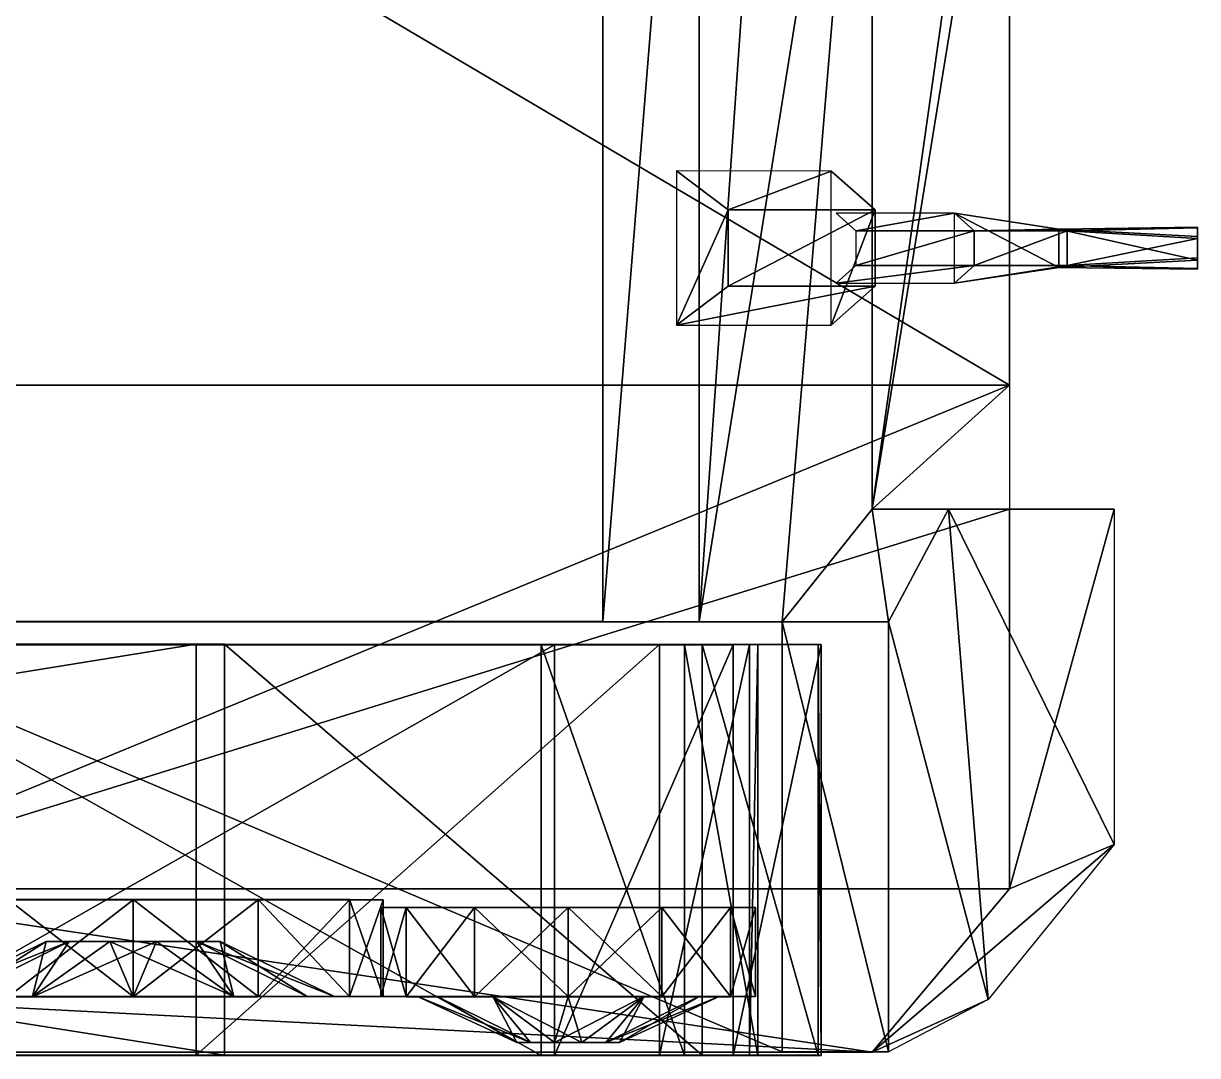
# Model space of a CAD drawing. Extents: x -192 to 185, y -71 to 71.
# Drawn here: x 105.3 to 185.2, y -70.1 to 0.1 of the extents above; entities that cross this region are included whole.
import ezdxf

# ---------------------------------------------------------------- set-up
doc = ezdxf.new("R2010")
doc.units = 0
doc.layers.add('Fezulaj', color=9, linetype='CONTINUOUS')
doc.layers.add('gus0222', color=9, linetype='CONTINUOUS')

msp = doc.modelspace()

# ---------------------------------------------------------------- linework, layer by layer
at = {"layer": 'Fezulaj', "color": 9}
for points in [[(-88.578125, -40.546871, 21.374998), (-88.578125, 40.843754, 21.406248), (144.75, 40.843746, 21.406254)], [(144.75, 40.843746, 21.406254), (144.75, -40.546879, 21.375004), (-88.578125, -40.546871, 21.374998)], [(144.75, -40.546879, 21.375004), (144.75, 40.843746, 21.406254), (151.296875, 40.843746, 39.750004)], [(151.296875, 40.843746, 39.750004), (151.296875, -40.562504, 39.718754), (144.75, -40.546879, 21.375004)], [(156.9375, 40.843746, 49.281254), (163.078125, 33.140621, 59.656254), (151.296875, -40.562504, 39.718754)], [(151.296875, 40.843746, 39.750004), (156.9375, 40.843746, 49.281254), (151.296875, -40.562504, 39.718754)], [(163.078125, 33.140621, 59.656254), (156.9375, -40.562504, 49.234379), (151.296875, -40.562504, 39.718754)], [(163.078125, 33.140621, 59.656254), (163.078125, -32.890629, 59.625004), (156.9375, -40.562504, 49.234379)], [(172.40625, 33.140621, 75.406258), (172.40625, 24.687496, 75.406258), (163.078125, -32.890629, 59.625004)], [(163.078125, 33.140621, 59.656254), (172.40625, 33.140621, 75.406258), (163.078125, -32.890629, 59.625004)], [(172.40625, -24.453129, 77.234383), (89.203125, -24.453127, 77.234375), (89.203125, 24.687498, 77.265625)], [(89.203125, 24.687498, 77.265625), (172.40625, 24.687496, 77.265633), (172.40625, -24.453129, 77.234383)], [(172.40625, 24.687496, 75.406258), (172.40625, -24.453129, 75.375008), (163.078125, -32.890629, 59.625004)], [(172.40625, 24.687496, 75.406258), (172.40625, -24.453129, 75.375008), (172.40625, -24.453129, 77.234383)], [(172.40625, -24.453129, 77.234383), (172.40625, 24.687496, 77.265633), (172.40625, 24.687496, 75.406258)], [(153.265625, -12.531254, 39.203129), (149.75, -9.875004, 40.640629), (149.75, -20.375004, 40.640629)], [(160.28125, -9.89063, 57.640629), (149.75, -9.875004, 40.640629), (153.265625, -12.531254, 39.203129)], [(153.265625, -12.531254, 39.203129), (163.265625, -12.531255, 55.140629), (160.28125, -9.89063, 57.640629)], [(160.28125, -20.390629, 57.640629), (160.28125, -9.89063, 57.640629), (163.265625, -12.531255, 55.140629)], [(149.75, -20.375004, 40.640629), (153.265625, -17.734379, 39.203129), (153.265625, -12.531254, 39.203129)], [(163.265625, -12.531255, 55.140629), (153.265625, -12.531254, 39.203129), (153.265625, -17.734379, 39.203129)], [(153.265625, -17.734379, 39.203129), (163.265625, -17.734379, 55.140629), (163.265625, -12.531255, 55.140629)], [(163.265625, -12.531255, 55.140629), (163.265625, -17.734379, 55.140629), (160.28125, -20.390629, 57.640629)], [(168.671875, -12.76563, 69.468758), (160.625, -12.76563, 56.234379), (161.96875, -13.95313, 55.109379)], [(161.96875, -13.95313, 55.109379), (170.015625, -13.968755, 68.343758), (168.671875, -12.76563, 69.468758)], [(175.765625, -13.843755, 74.578133), (168.671875, -12.76563, 69.468758), (170.015625, -13.968755, 68.343758)], [(168.671875, -12.76563, 69.468758), (175.765625, -13.843755, 74.578133), (175.765625, -16.453129, 74.578133)], [(175.765625, -16.453129, 74.578133), (168.671875, -17.515629, 69.468758), (168.671875, -12.76563, 69.468758)], [(170.015625, -13.968755, 68.343758), (161.96875, -13.95313, 55.109379), (161.96875, -16.312504, 55.109379)], [(161.96875, -16.312504, 55.109379), (170.015625, -16.328129, 68.328133), (170.015625, -13.968755, 68.343758)], [(170.015625, -13.968755, 68.343758), (176.34375, -13.968755, 72.875008), (175.765625, -13.843755, 74.578133)], [(170.015625, -16.328129, 68.328133), (176.34375, -16.328129, 72.875008), (176.34375, -13.968755, 72.875008)], [(176.34375, -13.968755, 72.875008), (170.015625, -13.968755, 68.343758), (170.015625, -16.328129, 68.328133)], [(185.203125, -13.70313, 74.640633), (175.765625, -13.843755, 74.578133), (176.34375, -13.968755, 72.875008)], [(175.765625, -13.843755, 74.578133), (185.203125, -13.70313, 74.640633), (185.203125, -14.343755, 75.328133)], [(175.765625, -13.843755, 74.578133), (185.203125, -14.343755, 75.328133), (185.203125, -15.95313, 75.328133)], [(185.203125, -15.95313, 75.328133), (175.765625, -16.453129, 74.578133), (175.765625, -13.843755, 74.578133)], [(176.34375, -13.968755, 72.875008), (185.203125, -13.750005, 74.000008), (185.203125, -13.70313, 74.640633)], [(176.34375, -13.968755, 72.875008), (185.203125, -14.48438, 73.328133), (185.203125, -13.750005, 74.000008)], [(185.203125, -14.48438, 73.328133), (176.34375, -13.968755, 72.875008), (176.34375, -16.328129, 72.875008)], [(185.203125, -14.343755, 75.328133), (185.203125, -13.70313, 74.640633), (185.203125, -13.750005, 74.000008)], [(185.203125, -13.750005, 74.000008), (185.203125, -14.48438, 73.328133), (185.203125, -15.79688, 73.328133)], [(185.203125, -13.750005, 74.000008), (185.203125, -15.79688, 73.328133), (185.203125, -16.578131, 74.640633)], [(185.203125, -14.343755, 75.328133), (185.203125, -13.750005, 74.000008), (185.203125, -16.578131, 74.640633)], [(185.203125, -15.95313, 75.328133), (185.203125, -14.343755, 75.328133), (185.203125, -16.578131, 74.640633)], [(176.34375, -16.328129, 72.875008), (185.203125, -15.79688, 73.328133), (185.203125, -14.48438, 73.328133)], [(175.765625, -16.453129, 74.578133), (185.203125, -15.95313, 75.328133), (185.203125, -16.578131, 74.640633)], [(176.34375, -16.328129, 72.875008), (185.203125, -16.531256, 74.000008), (185.203125, -15.79688, 73.328133)], [(185.203125, -15.79688, 73.328133), (185.203125, -16.531256, 74.000008), (185.203125, -16.578131, 74.640633)], [(170.015625, -16.328129, 68.328133), (161.96875, -16.312504, 55.109379), (160.625, -17.515629, 56.234379)], [(160.625, -17.515629, 56.234379), (168.671875, -17.515629, 69.468758), (170.015625, -16.328129, 68.328133)], [(168.671875, -17.515629, 69.468758), (175.765625, -16.453129, 74.578133), (176.34375, -16.328129, 72.875008)], [(176.34375, -16.328129, 72.875008), (170.015625, -16.328129, 68.328133), (168.671875, -17.515629, 69.468758)], [(176.34375, -16.328129, 72.875008), (175.765625, -16.453129, 74.578133), (185.203125, -16.578131, 74.640633)], [(185.203125, -16.578131, 74.640633), (185.203125, -16.531256, 74.000008), (176.34375, -16.328129, 72.875008)], [(149.75, -20.375004, 40.640629), (160.28125, -20.390629, 57.640629), (163.265625, -17.734379, 55.140629)], [(163.265625, -17.734379, 55.140629), (153.265625, -17.734379, 39.203129), (149.75, -20.375004, 40.640629)], [(89.203125, -58.734379, 75.359375), (89.203125, -24.453127, 75.375), (172.40625, -24.453129, 75.375008)], [(89.203125, -24.453127, 75.375), (89.203125, -24.453127, 77.234375), (172.40625, -24.453129, 77.234383)], [(172.40625, -24.453129, 77.234383), (172.40625, -24.453129, 75.375008), (89.203125, -24.453127, 75.375)], [(89.203125, -58.734379, 75.359375), (172.40625, -24.453129, 75.375008), (172.40625, -32.890629, 75.375008)], [(172.40625, -24.453129, 75.375008), (172.40625, -32.890629, 75.375008), (163.078125, -32.890629, 59.625004)], [(172.40625, -58.734379, 75.359383), (89.203125, -58.734379, 75.359375), (172.40625, -32.890629, 75.375008)], [(164.171875, -40.562504, 49.218754), (156.9375, -40.562504, 49.234379), (163.078125, -32.890629, 59.625004)], [(172.40625, -32.890629, 75.375008), (163.078125, -32.890629, 59.625004), (168.265625, -32.890629, 52.500004)], [(163.078125, -32.890629, 59.625004), (168.265625, -32.890629, 52.500004), (164.171875, -40.562504, 49.218754)], [(164.171875, -40.562504, 49.218754), (168.265625, -32.890629, 52.500004), (170.96875, -66.265633, 52.484379)], [(179.53125, -55.718754, 69.171883), (170.96875, -66.265633, 52.484379), (168.265625, -32.890629, 52.500004)], [(168.265625, -32.890629, 52.500004), (179.53125, -32.890629, 69.187508), (179.53125, -55.718754, 69.171883)], [(168.265625, -32.890629, 52.500004), (179.53125, -32.890629, 69.187508), (172.40625, -32.890629, 75.375008)], [(172.40625, -58.734379, 75.359383), (172.40625, -32.890629, 75.375008), (179.53125, -32.890629, 69.187508)], [(179.53125, -32.890629, 69.187508), (179.53125, -55.718754, 69.171883), (172.40625, -58.734379, 75.359383)], [(144.75, -40.546879, 21.375004), (-88.578125, -40.546871, 21.374998), (-105.53125, -40.562496, 39.718746)], [(-105.53125, -40.562496, 39.718746), (151.296875, -40.562504, 39.718754), (144.75, -40.546879, 21.375004)], [(88.046875, -40.562504, 52.562504), (151.296875, -40.562504, 39.718754), (-105.53125, -40.562496, 39.718746)], [(88.046875, -40.562504, 52.562504), (156.9375, -40.562504, 49.234379), (151.296875, -40.562504, 39.718754)], [(156.9375, -69.828133, 49.218754), (88.046875, -69.84375, 52.531254), (88.046875, -40.562504, 52.562504)], [(88.046875, -40.562504, 52.562504), (156.9375, -40.562504, 49.234379), (156.9375, -69.828133, 49.218754)], [(164.171875, -69.828133, 49.203129), (156.9375, -69.828133, 49.218754), (156.9375, -40.562504, 49.234379)], [(156.9375, -40.562504, 49.234379), (164.171875, -40.562504, 49.218754), (164.171875, -69.828133, 49.203129)], [(170.96875, -66.265633, 52.484379), (164.171875, -69.828133, 49.203129), (164.171875, -40.562504, 49.218754)], [(163.078125, -69.843758, 59.593754), (172.40625, -58.734379, 75.359383), (179.53125, -55.718754, 69.171883)], [(179.53125, -55.718754, 69.171883), (170.96875, -66.265633, 52.484379), (163.078125, -69.843758, 59.593754)], [(163.078125, -69.843758, 59.593754), (83.6875, -69.84375, 59.593754), (-51.343754, -58.734375, 75.359375)], [(163.078125, -69.843758, 59.593754), (-51.343754, -58.734375, 75.359375), (89.203125, -58.734379, 75.359375)], [(172.40625, -58.734379, 75.359383), (163.078125, -69.843758, 59.593754), (89.203125, -58.734379, 75.359375)], [(98.078125, -59.468754, 11.125003), (104.296875, -59.468754, 4.906253), (112.796875, -59.468754, 2.625003)], [(98.078125, -59.484379, 28.125002), (98.078125, -59.468754, 11.125003), (112.796875, -59.468754, 2.625003)], [(127.515625, -59.484379, 28.125004), (98.078125, -59.484379, 28.125002), (112.796875, -59.468754, 2.625003)], [(112.796875, -59.484379, 36.625004), (104.296875, -59.484379, 34.359379), (98.078125, -59.484379, 28.125002)], [(127.515625, -59.484379, 28.125004), (112.796875, -59.484379, 36.625004), (98.078125, -59.484379, 28.125002)], [(112.796875, -66.0625, 2.625003), (112.796875, -59.468754, 2.625003), (104.296875, -59.468754, 4.906253)], [(104.296875, -59.468754, 4.906253), (104.296875, -66.0625, 4.906253), (112.796875, -66.0625, 2.625003)], [(104.296875, -66.078125, 34.343754), (104.296875, -59.484379, 34.359379), (112.796875, -59.484379, 36.625004)], [(112.796875, -59.484379, 36.625004), (112.796875, -66.078125, 36.625004), (104.296875, -66.078125, 34.343754)], [(121.296875, -66.0625, 4.906253), (121.296875, -59.468754, 4.906253), (112.796875, -59.468754, 2.625003)], [(112.796875, -59.468754, 2.625003), (112.796875, -66.0625, 2.625003), (121.296875, -66.0625, 4.906253)], [(112.796875, -59.468754, 2.625003), (121.296875, -59.468754, 4.906253), (127.515625, -59.468754, 11.125004)], [(127.515625, -59.484379, 28.125004), (112.796875, -59.468754, 2.625003), (127.515625, -59.468754, 11.125004)], [(112.796875, -66.078125, 36.625004), (112.796875, -59.484379, 36.625004), (121.296875, -59.484379, 34.359379)], [(121.296875, -59.484379, 34.359379), (121.296875, -66.078125, 34.343754), (112.796875, -66.078125, 36.625004)], [(127.515625, -59.484379, 28.125004), (121.296875, -59.484379, 34.359379), (112.796875, -59.484379, 36.625004)], [(127.515625, -66.0625, 11.125004), (127.515625, -59.468754, 11.125004), (121.296875, -59.468754, 4.906253)], [(121.296875, -59.468754, 4.906253), (121.296875, -66.0625, 4.906253), (127.515625, -66.0625, 11.125004)], [(121.296875, -66.078125, 34.343754), (121.296875, -59.484379, 34.359379), (127.515625, -59.484379, 28.125004)], [(127.515625, -59.484379, 28.125004), (127.515625, -66.0625, 28.125004), (121.296875, -66.078125, 34.343754)], [(129.796875, -66.0625, 19.625004), (129.796875, -59.484379, 19.625004), (127.515625, -59.468754, 11.125004)], [(127.515625, -59.468754, 11.125004), (127.515625, -66.0625, 11.125004), (129.796875, -66.0625, 19.625004)], [(127.515625, -59.484379, 28.125004), (127.515625, -59.468754, 11.125004), (129.796875, -59.484379, 19.625004)], [(127.515625, -66.0625, 28.125004), (127.515625, -59.484379, 28.125004), (129.796875, -59.484379, 19.625004)], [(129.796875, -59.484379, 19.625004), (129.796875, -66.0625, 19.625004), (127.515625, -66.0625, 28.125004)], [(129.640625, -66.0625, 27.500004), (129.640625, -60.015629, 27.500004), (131.359375, -60.015629, 33.875004)], [(131.359375, -60.015629, 33.875004), (131.359375, -66.078125, 33.875004), (129.640625, -66.0625, 27.500004)], [(131.359375, -66.0625, 21.125004), (131.359375, -60.015629, 21.125004), (129.640625, -60.015629, 27.500004)], [(129.640625, -60.015629, 27.500004), (129.640625, -66.0625, 27.500004), (131.359375, -66.0625, 21.125004)], [(131.359375, -60.015629, 33.875004), (129.640625, -60.015629, 27.500004), (131.359375, -60.015629, 21.125004)], [(131.359375, -66.078125, 33.875004), (131.359375, -60.015629, 33.875004), (136.015625, -60.015629, 38.531254)], [(136.015625, -60.015629, 38.531254), (136.015625, -66.078125, 38.531254), (131.359375, -66.078125, 33.875004)], [(136.015625, -66.0625, 16.453129), (136.015625, -60.015629, 16.453129), (131.359375, -60.015629, 21.125004)], [(131.359375, -60.015629, 21.125004), (131.359375, -66.0625, 21.125004), (136.015625, -66.0625, 16.453129)], [(131.359375, -60.015629, 21.125004), (136.015625, -60.015629, 16.453129), (142.390625, -60.015629, 14.750004)], [(131.359375, -60.015629, 33.875004), (131.359375, -60.015629, 21.125004), (142.390625, -60.015629, 14.750004)], [(142.390625, -60.015629, 40.250004), (136.015625, -60.015629, 38.531254), (131.359375, -60.015629, 33.875004)], [(153.4375, -60.015629, 33.875004), (142.390625, -60.015629, 40.250004), (131.359375, -60.015629, 33.875004)], [(153.4375, -60.015629, 33.875004), (131.359375, -60.015629, 33.875004), (142.390625, -60.015629, 14.750004)], [(136.015625, -66.078125, 38.531254), (136.015625, -60.015629, 38.531254), (142.390625, -60.015629, 40.250004)], [(142.390625, -60.015629, 40.250004), (142.390625, -66.078133, 40.250004), (136.015625, -66.078125, 38.531254)], [(142.390625, -66.062508, 14.750004), (142.390625, -60.015629, 14.750004), (136.015625, -60.015629, 16.453129)], [(136.015625, -60.015629, 16.453129), (136.015625, -66.0625, 16.453129), (142.390625, -66.062508, 14.750004)], [(142.390625, -66.078133, 40.250004), (142.390625, -60.015629, 40.250004), (148.765625, -60.015629, 38.531254)], [(148.765625, -60.015629, 38.531254), (148.765625, -66.078133, 38.531254), (142.390625, -66.078133, 40.250004)], [(148.765625, -66.062508, 16.453129), (148.765625, -60.015629, 16.453129), (142.390625, -60.015629, 14.750004)], [(142.390625, -60.015629, 14.750004), (142.390625, -66.062508, 14.750004), (148.765625, -66.062508, 16.453129)], [(142.390625, -60.015629, 14.750004), (148.765625, -60.015629, 16.453129), (153.4375, -60.015629, 21.125004)], [(153.4375, -60.015629, 33.875004), (148.765625, -60.015629, 38.531254), (142.390625, -60.015629, 40.250004)], [(153.4375, -60.015629, 33.875004), (142.390625, -60.015629, 14.750004), (153.4375, -60.015629, 21.125004)], [(148.765625, -66.078133, 38.531254), (148.765625, -60.015629, 38.531254), (153.4375, -60.015629, 33.875004)], [(153.4375, -60.015629, 33.875004), (153.4375, -66.078133, 33.875004), (148.765625, -66.078133, 38.531254)], [(153.4375, -66.062508, 21.125004), (153.4375, -60.015629, 21.125004), (148.765625, -60.015629, 16.453129)], [(148.765625, -60.015629, 16.453129), (148.765625, -66.062508, 16.453129), (153.4375, -66.062508, 21.125004)], [(153.4375, -66.078133, 33.875004), (153.4375, -60.015629, 33.875004), (155.140625, -60.015629, 27.500004)], [(155.140625, -60.015629, 27.500004), (155.140625, -66.062508, 27.500004), (153.4375, -66.078133, 33.875004)], [(155.140625, -66.062508, 27.500004), (155.140625, -60.015629, 27.500004), (153.4375, -60.015629, 21.125004)], [(153.4375, -60.015629, 21.125004), (153.4375, -66.062508, 21.125004), (155.140625, -66.062508, 27.500004)], [(153.4375, -60.015629, 33.875004), (153.4375, -60.015629, 21.125004), (155.140625, -60.015629, 27.500004)], [(108.453125, -62.328129, 23.968754), (106.875, -62.328129, 18.046879), (99.109375, -66.0625, 19.625002)], [(99.109375, -66.0625, 19.625002), (100.953125, -66.0625, 26.468752), (108.453125, -62.328129, 23.968754)], [(106.875, -62.328129, 18.046879), (100.953125, -66.0625, 12.781253), (99.109375, -66.0625, 19.625002)], [(108.453125, -62.328129, 23.968754), (100.953125, -66.0625, 26.468752), (105.953125, -66.078125, 31.468752)], [(105.953125, -66.0625, 7.781253), (100.953125, -66.0625, 12.781253), (106.875, -62.328129, 18.046879)], [(114.390625, -62.328129, 25.546879), (108.453125, -62.328129, 23.968754), (105.953125, -66.078125, 31.468752)], [(105.953125, -66.078125, 31.468752), (112.796875, -66.078125, 33.312504), (114.390625, -62.328129, 25.546879)], [(106.875, -62.328129, 18.046879), (111.203125, -62.328129, 13.703128), (105.953125, -66.0625, 7.781253)], [(111.203125, -62.328129, 13.703128), (112.796875, -66.0625, 5.953128), (105.953125, -66.0625, 7.781253)], [(106.875, -62.328129, 18.046879), (108.453125, -62.328129, 23.968754), (118.71875, -62.328129, 21.218754)], [(111.203125, -62.328129, 13.703128), (106.875, -62.328129, 18.046879), (118.71875, -62.328129, 21.218754)], [(108.453125, -62.328129, 23.968754), (114.390625, -62.328129, 25.546879), (118.71875, -62.328129, 21.218754)], [(111.203125, -62.328129, 13.703128), (117.125, -62.328129, 15.296878), (119.640625, -66.0625, 7.781253)], [(119.640625, -66.0625, 7.781253), (112.796875, -66.0625, 5.953128), (111.203125, -62.328129, 13.703128)], [(117.125, -62.328129, 15.296878), (111.203125, -62.328129, 13.703128), (118.71875, -62.328129, 21.218754)], [(114.390625, -62.328129, 25.546879), (112.796875, -66.078125, 33.312504), (119.640625, -66.078125, 31.468754)], [(118.71875, -62.328129, 21.218754), (114.390625, -62.328129, 25.546879), (119.640625, -66.078125, 31.468754)], [(117.125, -62.328129, 15.296878), (124.640625, -66.0625, 12.781254), (119.640625, -66.0625, 7.781253)], [(117.125, -62.328129, 15.296878), (118.71875, -62.328129, 21.218754), (126.484375, -66.0625, 19.625004)], [(126.484375, -66.0625, 19.625004), (124.640625, -66.0625, 12.781254), (117.125, -62.328129, 15.296878)], [(118.71875, -62.328129, 21.218754), (124.640625, -66.0625, 26.468754), (126.484375, -66.0625, 19.625004)], [(119.640625, -66.078125, 31.468754), (124.640625, -66.0625, 26.468754), (118.71875, -62.328129, 21.218754)], [(105.953125, -66.0625, 7.781253), (104.296875, -66.0625, 4.906253), (98.078125, -66.0625, 11.125003)], [(98.078125, -66.0625, 11.125003), (100.953125, -66.0625, 12.781253), (105.953125, -66.0625, 7.781253)], [(104.296875, -66.078125, 34.343754), (105.953125, -66.078125, 31.468752), (100.953125, -66.0625, 26.468752)], [(112.796875, -66.0625, 5.953128), (112.796875, -66.0625, 2.625003), (104.296875, -66.0625, 4.906253)], [(104.296875, -66.0625, 4.906253), (105.953125, -66.0625, 7.781253), (112.796875, -66.0625, 5.953128)], [(105.953125, -66.078125, 31.468752), (104.296875, -66.078125, 34.343754), (112.796875, -66.078125, 36.625004)], [(112.796875, -66.078125, 36.625004), (112.796875, -66.078125, 33.312504), (105.953125, -66.078125, 31.468752)], [(119.640625, -66.0625, 7.781253), (121.296875, -66.0625, 4.906253), (112.796875, -66.0625, 2.625003)], [(112.796875, -66.0625, 2.625003), (112.796875, -66.0625, 5.953128), (119.640625, -66.0625, 7.781253)], [(112.796875, -66.078125, 33.312504), (112.796875, -66.078125, 36.625004), (121.296875, -66.078125, 34.343754)], [(121.296875, -66.078125, 34.343754), (119.640625, -66.078125, 31.468754), (112.796875, -66.078125, 33.312504)], [(119.640625, -66.078125, 31.468754), (121.296875, -66.078125, 34.343754), (127.515625, -66.0625, 28.125004)], [(127.515625, -66.0625, 28.125004), (124.640625, -66.0625, 26.468754), (119.640625, -66.078125, 31.468754)], [(121.296875, -66.0625, 4.906253), (119.640625, -66.0625, 7.781253), (124.640625, -66.0625, 12.781254)], [(124.640625, -66.0625, 12.781254), (127.515625, -66.0625, 11.125004), (121.296875, -66.0625, 4.906253)], [(124.640625, -66.0625, 26.468754), (127.515625, -66.0625, 28.125004), (129.796875, -66.0625, 19.625004)], [(129.796875, -66.0625, 19.625004), (126.484375, -66.0625, 19.625004), (124.640625, -66.0625, 26.468754)], [(127.515625, -66.0625, 11.125004), (124.640625, -66.0625, 12.781254), (126.484375, -66.0625, 19.625004)], [(126.484375, -66.0625, 19.625004), (129.796875, -66.0625, 19.625004), (127.515625, -66.0625, 11.125004)], [(132.140625, -66.0625, 27.500004), (129.640625, -66.0625, 27.500004), (131.359375, -66.078125, 33.875004)], [(133.515625, -66.0625, 22.359379), (131.359375, -66.0625, 21.125004), (129.640625, -66.0625, 27.500004)], [(129.640625, -66.0625, 27.500004), (132.140625, -66.0625, 27.500004), (133.515625, -66.0625, 22.359379)], [(131.359375, -66.078125, 33.875004), (133.515625, -66.078125, 32.625004), (132.140625, -66.0625, 27.500004)], [(137.265625, -66.0625, 18.609379), (136.015625, -66.0625, 16.453129), (131.359375, -66.0625, 21.125004)], [(131.359375, -66.0625, 21.125004), (133.515625, -66.0625, 22.359379), (137.265625, -66.0625, 18.609379)], [(133.515625, -66.078125, 32.625004), (131.359375, -66.078125, 33.875004), (136.015625, -66.078125, 38.531254)], [(139.828125, -69.1875, 30.062504), (138.890625, -69.1875, 26.546879), (132.140625, -66.0625, 27.500004)], [(132.140625, -66.0625, 27.500004), (133.515625, -66.078125, 32.625004), (139.828125, -69.1875, 30.062504)], [(138.890625, -69.1875, 26.546879), (133.515625, -66.0625, 22.359379), (132.140625, -66.0625, 27.500004)], [(137.265625, -66.0625, 18.609379), (133.515625, -66.0625, 22.359379), (138.890625, -69.1875, 26.546879)], [(136.015625, -66.078125, 38.531254), (137.265625, -66.078125, 36.375004), (133.515625, -66.078125, 32.625004)], [(139.828125, -69.1875, 30.062504), (133.515625, -66.078125, 32.625004), (137.265625, -66.078125, 36.375004)], [(142.390625, -66.062508, 17.234379), (142.390625, -66.062508, 14.750004), (136.015625, -66.0625, 16.453129)], [(136.015625, -66.0625, 16.453129), (137.265625, -66.0625, 18.609379), (142.390625, -66.062508, 17.234379)], [(137.265625, -66.078125, 36.375004), (136.015625, -66.078125, 38.531254), (142.390625, -66.078133, 40.250004)], [(138.890625, -69.1875, 26.546879), (141.453125, -69.1875, 23.984379), (137.265625, -66.0625, 18.609379)], [(141.453125, -69.1875, 23.984379), (142.390625, -66.062508, 17.234379), (137.265625, -66.0625, 18.609379)], [(142.390625, -66.078133, 40.250004), (142.390625, -66.078133, 37.750004), (137.265625, -66.078125, 36.375004)], [(143.328125, -69.187508, 31.000004), (139.828125, -69.1875, 30.062504), (137.265625, -66.078125, 36.375004)], [(137.265625, -66.078125, 36.375004), (142.390625, -66.078133, 37.750004), (143.328125, -69.187508, 31.000004)], [(141.453125, -69.1875, 23.984379), (144.953125, -69.187508, 24.921879), (147.53125, -66.062508, 18.609379)], [(147.53125, -66.062508, 18.609379), (142.390625, -66.062508, 17.234379), (141.453125, -69.1875, 23.984379)], [(147.53125, -66.062508, 18.609379), (148.765625, -66.062508, 16.453129), (142.390625, -66.062508, 14.750004)], [(142.390625, -66.062508, 14.750004), (142.390625, -66.062508, 17.234379), (147.53125, -66.062508, 18.609379)], [(142.390625, -66.078133, 37.750004), (142.390625, -66.078133, 40.250004), (148.765625, -66.078133, 38.531254)], [(148.765625, -66.078133, 38.531254), (147.53125, -66.078133, 36.375004), (142.390625, -66.078133, 37.750004)], [(143.328125, -69.187508, 31.000004), (142.390625, -66.078133, 37.750004), (147.53125, -66.078133, 36.375004)], [(145.890625, -69.187508, 28.437504), (143.328125, -69.187508, 31.000004), (147.53125, -66.078133, 36.375004)], [(144.953125, -69.187508, 24.921879), (151.28125, -66.062508, 22.359379), (147.53125, -66.062508, 18.609379)], [(144.953125, -69.187508, 24.921879), (145.890625, -69.187508, 28.437504), (152.65625, -66.062508, 27.500004)], [(152.65625, -66.062508, 27.500004), (151.28125, -66.062508, 22.359379), (144.953125, -69.187508, 24.921879)], [(145.890625, -69.187508, 28.437504), (151.28125, -66.078133, 32.625004), (152.65625, -66.062508, 27.500004)], [(147.53125, -66.078133, 36.375004), (151.28125, -66.078133, 32.625004), (145.890625, -69.187508, 28.437504)], [(148.765625, -66.062508, 16.453129), (147.53125, -66.062508, 18.609379), (151.28125, -66.062508, 22.359379)], [(147.53125, -66.078133, 36.375004), (148.765625, -66.078133, 38.531254), (153.4375, -66.078133, 33.875004)], [(153.4375, -66.078133, 33.875004), (151.28125, -66.078133, 32.625004), (147.53125, -66.078133, 36.375004)], [(151.28125, -66.062508, 22.359379), (153.4375, -66.062508, 21.125004), (148.765625, -66.062508, 16.453129)], [(151.28125, -66.078133, 32.625004), (153.4375, -66.078133, 33.875004), (155.140625, -66.062508, 27.500004)], [(155.140625, -66.062508, 27.500004), (152.65625, -66.062508, 27.500004), (151.28125, -66.078133, 32.625004)], [(153.4375, -66.062508, 21.125004), (151.28125, -66.062508, 22.359379), (152.65625, -66.062508, 27.500004)], [(152.65625, -66.062508, 27.500004), (155.140625, -66.062508, 27.500004), (153.4375, -66.062508, 21.125004)], [(163.078125, -69.843758, 59.593754), (170.96875, -66.265633, 52.484379), (164.171875, -69.828133, 49.203129)], [(138.890625, -69.1875, 26.546879), (139.828125, -69.1875, 30.062504), (145.890625, -69.187508, 28.437504)], [(141.453125, -69.1875, 23.984379), (138.890625, -69.1875, 26.546879), (145.890625, -69.187508, 28.437504)], [(139.828125, -69.1875, 30.062504), (143.328125, -69.187508, 31.000004), (145.890625, -69.187508, 28.437504)], [(144.953125, -69.187508, 24.921879), (141.453125, -69.1875, 23.984379), (145.890625, -69.187508, 28.437504)], [(88.046875, -69.84375, 52.531254), (83.6875, -69.84375, 59.593754), (163.078125, -69.843758, 59.593754)], [(163.078125, -69.843758, 59.593754), (156.9375, -69.828133, 49.218754), (88.046875, -69.84375, 52.531254)], [(164.171875, -69.828133, 49.203129), (156.9375, -69.828133, 49.218754), (163.078125, -69.843758, 59.593754)]]:
    msp.add_3dface(points, dxfattribs=at)
at = {"layer": 'gus0222', "color": 9}
for points in [[(-57.34375, -42.09375, -0.375002), (-57.34375, -70.0625, -0.390627), (119.015625, -70.0625, -0.390622)], [(119.015625, -70.0625, -0.390622), (119.015625, -42.093754, -0.374997), (-57.34375, -42.09375, -0.375002)], [(-57.34375, -42.09375, -0.375002), (119.015625, -42.093754, -0.374997), (-55.921875, -42.09375, 3.437499)], [(-55.921879, -70.0625, 3.421874), (-55.921875, -42.09375, 3.437499), (117.09375, -42.093754, 3.000003)], [(117.09375, -42.093754, 3.000003), (117.09375, -70.0625, 2.984378), (-55.921879, -70.0625, 3.421874)], [(119.015625, -42.093754, -0.374997), (117.09375, -42.093754, 3.000003), (-55.921875, -42.09375, 3.437499)], [(90.921875, -42.125004, 35.890629), (90.921875, -70.078125, 35.875004), (140.5625, -70.078125, 40.765629)], [(140.5625, -70.078125, 40.765629), (140.5625, -42.125004, 40.781254), (90.921875, -42.125004, 35.890629)], [(92.34375, -42.125004, 39.515629), (90.921875, -42.125004, 35.890629), (140.5625, -42.125004, 40.781254)], [(141.453125, -42.125004, 44.078129), (141.453125, -70.078125, 44.062504), (92.34375, -70.078125, 39.500004)], [(92.34375, -70.078125, 39.500004), (92.34375, -42.125004, 39.515629), (141.453125, -42.125004, 44.078129)], [(141.453125, -42.125004, 44.078129), (92.34375, -42.125004, 39.515629), (140.5625, -42.125004, 40.781254)], [(117.09375, -70.0625, 2.984378), (117.09375, -42.093754, 3.000003), (148.59375, -42.109379, 15.921879)], [(119.015625, -42.093754, -0.374997), (148.59375, -42.109379, 15.921879), (117.09375, -42.093754, 3.000003)], [(148.59375, -42.109379, 15.921879), (148.59375, -70.062508, 15.906254), (117.09375, -70.0625, 2.984378)], [(119.015625, -42.093754, -0.374997), (119.015625, -70.0625, -0.390622), (151.5, -70.062508, 12.812504)], [(151.5, -70.062508, 12.812504), (151.5, -42.109379, 12.828129), (119.015625, -42.093754, -0.374997)], [(119.015625, -42.093754, -0.374997), (151.5, -42.109379, 12.828129), (148.59375, -42.109379, 15.921879)], [(140.5625, -42.125004, 40.781254), (140.5625, -70.078125, 40.765629), (150.296875, -70.078133, 38.765629)], [(150.296875, -70.078133, 38.765629), (150.296875, -42.125004, 38.781254), (140.5625, -42.125004, 40.781254)], [(141.453125, -42.125004, 44.078129), (140.5625, -42.125004, 40.781254), (150.296875, -42.125004, 38.781254)], [(153.609375, -42.125004, 41.171879), (153.609375, -70.078133, 41.156254), (141.453125, -70.078125, 44.062504)], [(141.453125, -70.078125, 44.062504), (141.453125, -42.125004, 44.078129), (153.609375, -42.125004, 41.171879)], [(153.609375, -42.125004, 41.171879), (141.453125, -42.125004, 44.078129), (150.296875, -42.125004, 38.781254)], [(154.71875, -42.109379, 21.343754), (154.71875, -70.062508, 21.328129), (148.59375, -70.062508, 15.906254)], [(148.59375, -70.062508, 15.906254), (148.59375, -42.109379, 15.921879), (154.71875, -42.109379, 21.343754)], [(159.40625, -42.109379, 21.015629), (154.71875, -42.109379, 21.343754), (148.59375, -42.109379, 15.921879)], [(151.5, -42.109379, 12.828129), (159.40625, -42.109379, 21.015629), (148.59375, -42.109379, 15.921879)], [(155.28125, -70.078133, 31.203129), (155.28125, -42.109379, 31.218754), (150.296875, -42.125004, 38.781254)], [(159.59375, -42.109379, 31.250004), (153.609375, -42.125004, 41.171879), (150.296875, -42.125004, 38.781254)], [(159.59375, -42.109379, 31.250004), (150.296875, -42.125004, 38.781254), (155.28125, -42.109379, 31.218754)], [(150.296875, -42.125004, 38.781254), (150.296875, -70.078133, 38.765629), (155.28125, -70.078133, 31.203129)], [(151.5, -42.109379, 12.828129), (151.5, -70.062508, 12.812504), (159.40625, -70.062508, 21.000004)], [(159.40625, -70.062508, 21.000004), (159.40625, -42.109379, 21.015629), (151.5, -42.109379, 12.828129)], [(159.59375, -42.109379, 31.250004), (159.59375, -70.078133, 31.234379), (153.609375, -70.078133, 41.156254)], [(153.609375, -70.078133, 41.156254), (153.609375, -42.125004, 41.171879), (159.59375, -42.109379, 31.250004)], [(155.28125, -42.109379, 31.218754), (155.28125, -70.078133, 31.203129), (154.71875, -70.062508, 21.328129)], [(154.71875, -70.062508, 21.328129), (154.71875, -42.109379, 21.343754), (155.28125, -42.109379, 31.218754)], [(159.59375, -42.109379, 31.250004), (155.28125, -42.109379, 31.218754), (154.71875, -42.109379, 21.343754)], [(159.40625, -42.109379, 21.015629), (159.59375, -42.109379, 31.250004), (154.71875, -42.109379, 21.343754)], [(159.40625, -42.109379, 21.015629), (159.40625, -70.062508, 21.000004), (159.59375, -70.078133, 31.234379)], [(159.59375, -70.078133, 31.234379), (159.59375, -42.109379, 31.250004), (159.40625, -42.109379, 21.015629)], [(-55.921879, -70.0625, 3.421874), (119.015625, -70.0625, -0.390622), (-57.34375, -70.0625, -0.390627)], [(-55.921879, -70.0625, 3.421874), (117.09375, -70.0625, 2.984378), (119.015625, -70.0625, -0.390622)], [(140.5625, -70.078125, 40.765629), (90.921875, -70.078125, 35.875004), (92.34375, -70.078125, 39.500004)], [(140.5625, -70.078125, 40.765629), (92.34375, -70.078125, 39.500004), (141.453125, -70.078125, 44.062504)], [(117.09375, -70.0625, 2.984378), (148.59375, -70.062508, 15.906254), (119.015625, -70.0625, -0.390622)], [(148.59375, -70.062508, 15.906254), (151.5, -70.062508, 12.812504), (119.015625, -70.0625, -0.390622)], [(150.296875, -70.078133, 38.765629), (140.5625, -70.078125, 40.765629), (141.453125, -70.078125, 44.062504)], [(150.296875, -70.078133, 38.765629), (141.453125, -70.078125, 44.062504), (153.609375, -70.078133, 41.156254)], [(148.59375, -70.062508, 15.906254), (154.71875, -70.062508, 21.328129), (159.40625, -70.062508, 21.000004)], [(148.59375, -70.062508, 15.906254), (159.40625, -70.062508, 21.000004), (151.5, -70.062508, 12.812504)], [(150.296875, -70.078133, 38.765629), (153.609375, -70.078133, 41.156254), (159.59375, -70.078133, 31.234379)], [(155.28125, -70.078133, 31.203129), (150.296875, -70.078133, 38.765629), (159.59375, -70.078133, 31.234379)], [(154.71875, -70.062508, 21.328129), (155.28125, -70.078133, 31.203129), (159.59375, -70.078133, 31.234379)], [(154.71875, -70.062508, 21.328129), (159.59375, -70.078133, 31.234379), (159.40625, -70.062508, 21.000004)]]:
    msp.add_3dface(points, dxfattribs=at)

doc.saveas('drawing.dxf')
